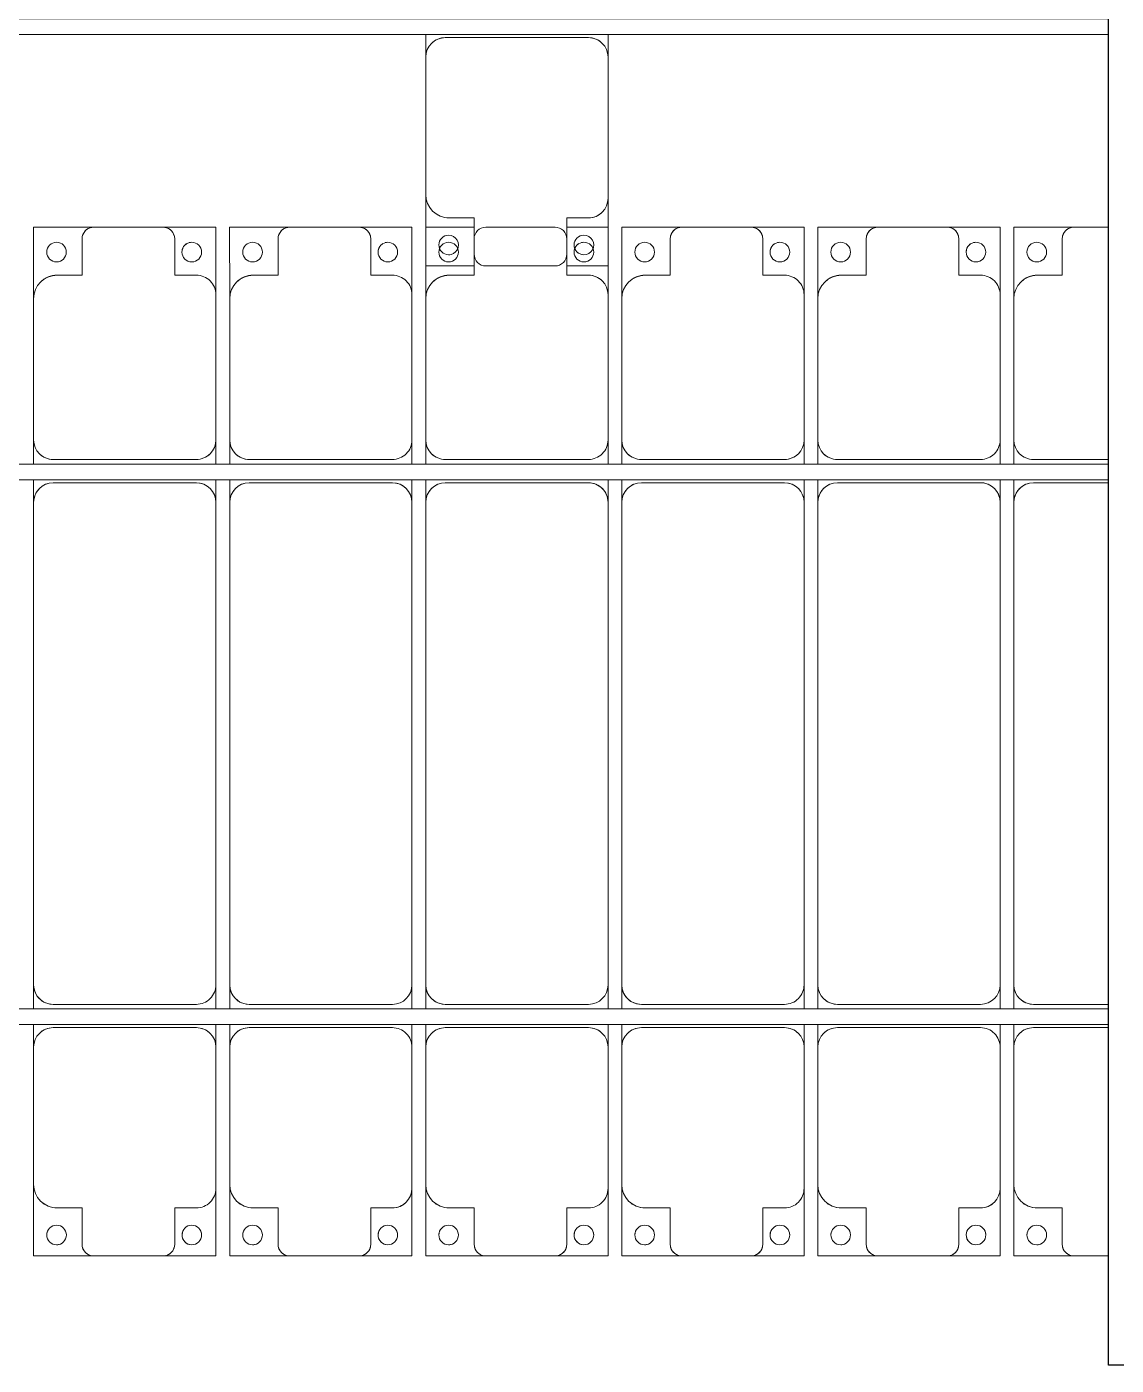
# Model space of a CAD drawing. Header units: millimetres. Extents: x -496478 to -186190, y -204059 to -87354.
# Drawn here: x -345991 to -343212, y -170997 to -167582 of the extents above; entities that cross this region are included whole.
import ezdxf

# ---------------------------------------------------------------- set-up
doc = ezdxf.new("R2010")
doc.units = ezdxf.units.MM
for name, color, linetype, lineweight in [('A-DETL-MBND', 5, 'Continuous', 9), ('A-GENM', 13, 'Continuous', 9), ('S-BEAM', 12, 'Continuous', 9)]:
    doc.layers.add(name, color=color, linetype=linetype, lineweight=lineweight)

# ---------------------------------------------------------------- blocks, each defined once
blk = doc.blocks.new('Dải phao đi lại kèm đỡ invester - DẢI PHAO ĐI LẠI-18893-BỐ TRÍ KHUNG KẾT CẤU BÈ PIN 01')
at = {"layer": 'A-DETL-MBND', "color": 8}
for p, q in [((92758.4, 1312.2), (92911.8, 1312.2)), ((92758.4, 1129.7), (92758.4, 1312.2)), ((92911.8, 1312.2), (92758.4, 1312.2)), ((93088.2, 1312.2), (92911.8, 1312.2)), ((93088.2, 1312.2), (93223.4, 1312.2)), ((93223.4, 1312.2), (93088.2, 1312.2)), ((93223.4, 1312.2), (93223.4, 1139.7)), ((93258.4, 1312.2), (93411.8, 1312.2)), ((93258.4, 1129.7), (93258.4, 1312.2)), ((93411.8, 1312.2), (93258.4, 1312.2)), ((93588.2, 1312.2), (93411.8, 1312.2)), ((93588.2, 1312.2), (93723.4, 1312.2)), ((93723.4, 1312.2), (93588.2, 1312.2)), ((93723.4, 1312.2), (93723.4, 1139.7)), ((93758.4, 1312.2), (93881.8, 1312.2)), ((93758.4, 1129.7), (93758.4, 1312.2)), ((94088.2, 1312.2), (93911.8, 1312.2)), ((94118.2, 1312.2), (94223.4, 1312.2)), ((94223.4, 1312.2), (94223.4, 1139.7)), ((94258.4, 1312.2), (94411.8, 1312.2)), ((94258.4, 1129.7), (94258.4, 1312.2)), ((94411.8, 1312.2), (94258.4, 1312.2)), ((94588.2, 1312.2), (94411.8, 1312.2)), ((94588.2, 1312.2), (94723.4, 1312.2)), ((94723.4, 1312.2), (94588.2, 1312.2)), ((94723.4, 1312.2), (94723.4, 1139.7)), ((94758.4, 1312.2), (94911.8, 1312.2)), ((94758.4, 1129.7), (94758.4, 1312.2)), ((94911.8, 1312.2), (94758.4, 1312.2)), ((95088.2, 1312.2), (94911.8, 1312.2)), ((95088.2, 1312.2), (95223.4, 1312.2)), ((95223.4, 1312.2), (95088.2, 1312.2)), ((95223.4, 1312.2), (95223.4, 1139.7)), ((95258.4, 1312.2), (95411.8, 1312.2)), ((95258.4, 1129.7), (95258.4, 1312.2)), ((95411.8, 1312.2), (95258.4, 1312.2)), ((95500, 1312.2), (95411.8, 1312.2)), ((92881.8, 1282.2), (92881.8, 1189.7)), ((93118.2, 1189.7), (93118.2, 1282.2)), ((93381.8, 1282.2), (93381.8, 1189.7)), ((93618.2, 1189.7), (93618.2, 1282.2)), ((93881.8, 1282.2), (93881.8, 1189.7)), ((94118.2, 1189.7), (94118.2, 1282.2)), ((94381.8, 1282.2), (94381.8, 1189.7)), ((94618.2, 1189.7), (94618.2, 1282.2)), ((94881.8, 1282.2), (94881.8, 1189.7)), ((95118.2, 1189.7), (95118.2, 1282.2)), ((95381.8, 1282.2), (95381.8, 1189.7)), ((92881.8, 1189.7), (92818.4, 1189.7)), ((93173.4, 1189.7), (93118.2, 1189.7)), ((93381.8, 1189.7), (93318.4, 1189.7)), ((93673.4, 1189.7), (93618.2, 1189.7)), ((93881.8, 1189.7), (93818.4, 1189.7)), ((94173.4, 1189.7), (94118.2, 1189.7)), ((94381.8, 1189.7), (94318.4, 1189.7)), ((94673.4, 1189.7), (94618.2, 1189.7)), ((94881.8, 1189.7), (94818.4, 1189.7)), ((95173.4, 1189.7), (95118.2, 1189.7)), ((95381.8, 1189.7), (95318.4, 1189.7)), ((92758.4, 1129.7), (92758.4, 769.7)), ((93223.4, 769.7), (93223.4, 1139.7)), ((93258.4, 1129.7), (93258.4, 769.7)), ((93723.4, 769.7), (93723.4, 1139.7)), ((93758.4, 1129.7), (93758.4, 769.7)), ((94223.4, 769.7), (94223.4, 1139.7)), ((94258.4, 1129.7), (94258.4, 769.7)), ((94723.4, 769.7), (94723.4, 1139.7)), ((94758.4, 1129.7), (94758.4, 769.7)), ((95223.4, 769.7), (95223.4, 1139.7)), ((95258.4, 1129.7), (95258.4, 769.7)), ((92758.4, 708), (92758.4, 769.7)), ((93223.4, 769.7), (93223.4, 708)), ((93258.4, 708), (93258.4, 769.7)), ((93723.4, 769.7), (93723.4, 708)), ((93758.4, 708), (93758.4, 769.7)), ((94223.4, 769.7), (94223.4, 708)), ((94258.4, 708), (94258.4, 769.7)), ((94723.4, 769.7), (94723.4, 708)), ((94758.4, 708), (94758.4, 769.7)), ((95223.4, 769.7), (95223.4, 708)), ((95258.4, 708), (95258.4, 769.7)), ((92808.4, 719.7), (93173.4, 719.7)), ((93308.4, 719.7), (93673.4, 719.7)), ((93808.4, 719.7), (94173.4, 719.7)), ((94308.4, 719.7), (94673.4, 719.7)), ((94808.4, 719.7), (95173.4, 719.7)), ((95308.4, 719.7), (95500, 719.7)), ((92758.4, 610.3), (92758.4, 668)), ((93173.4, 660.3), (92808.4, 660.3)), ((93223.4, 668), (93223.4, 610.3)), ((93258.4, 610.3), (93258.4, 668)), ((93673.4, 660.3), (93308.4, 660.3)), ((93723.4, 668), (93723.4, 610.3)), ((93758.4, 610.3), (93758.4, 668)), ((94173.4, 660.3), (93808.4, 660.3)), ((94223.4, 668), (94223.4, 610.3)), ((94258.4, 610.3), (94258.4, 668)), ((94673.4, 660.3), (94308.4, 660.3)), ((94723.4, 668), (94723.4, 610.3)), ((94758.4, 610.3), (94758.4, 668)), ((95173.4, 660.3), (94808.4, 660.3)), ((95223.4, 668), (95223.4, 610.3)), ((95258.4, 610.3), (95258.4, 668)), ((95500, 660.3), (95308.4, 660.3)), ((92758.4, 610.3), (92758.4, -620.3)), ((93223.4, -620.3), (93223.4, 610.3)), ((93258.4, 610.3), (93258.4, -620.3)), ((93723.4, -620.3), (93723.4, 610.3)), ((93758.4, 610.3), (93758.4, -620.3)), ((94223.4, -620.3), (94223.4, 610.3)), ((94258.4, 610.3), (94258.4, -620.3)), ((94723.4, -620.3), (94723.4, 610.3)), ((94758.4, 610.3), (94758.4, -620.3)), ((95223.4, -620.3), (95223.4, 610.3)), ((95258.4, 610.3), (95258.4, -620.3)), ((92758.4, -682), (92758.4, -620.3)), ((93223.4, -620.3), (93223.4, -682)), ((93258.4, -682), (93258.4, -620.3)), ((93723.4, -620.3), (93723.4, -682)), ((93758.4, -682), (93758.4, -620.3)), ((94223.4, -620.3), (94223.4, -682)), ((94258.4, -682), (94258.4, -620.3)), ((94723.4, -620.3), (94723.4, -682)), ((94758.4, -682), (94758.4, -620.3)), ((95223.4, -620.3), (95223.4, -682)), ((95258.4, -682), (95258.4, -620.3)), ((92808.4, -670.3), (93173.4, -670.3)), ((93308.4, -670.3), (93673.4, -670.3)), ((93808.4, -670.3), (94173.4, -670.3)), ((94308.4, -670.3), (94673.4, -670.3)), ((94808.4, -670.3), (95173.4, -670.3)), ((95308.4, -670.3), (95500, -670.3)), ((92758.4, -779.7), (92758.4, -722)), ((93173.4, -729.7), (92808.4, -729.7)), ((93223.4, -722), (93223.4, -779.7)), ((93258.4, -779.7), (93258.4, -722)), ((93673.4, -729.7), (93308.4, -729.7)), ((93723.4, -722), (93723.4, -779.7)), ((93758.4, -779.7), (93758.4, -722)), ((94173.4, -729.7), (93808.4, -729.7)), ((94223.4, -722), (94223.4, -779.7)), ((94258.4, -779.7), (94258.4, -722)), ((94673.4, -729.7), (94308.4, -729.7)), ((94723.4, -722), (94723.4, -779.7)), ((94758.4, -779.7), (94758.4, -722)), ((95173.4, -729.7), (94808.4, -729.7)), ((95223.4, -722), (95223.4, -779.7)), ((95258.4, -779.7), (95258.4, -722)), ((95500, -729.7), (95308.4, -729.7)), ((92758.4, -779.7), (92758.4, -1129.7)), ((93223.4, -1139.7), (93223.4, -779.7)), ((93258.4, -779.7), (93258.4, -1129.7)), ((93723.4, -1139.7), (93723.4, -779.7)), ((93758.4, -779.7), (93758.4, -1129.7)), ((94223.4, -1139.7), (94223.4, -779.7)), ((94258.4, -779.7), (94258.4, -1129.7)), ((94723.4, -1139.7), (94723.4, -779.7)), ((94758.4, -779.7), (94758.4, -1129.7)), ((95223.4, -1139.7), (95223.4, -779.7)), ((95258.4, -779.7), (95258.4, -1129.7)), ((92758.4, -1312.2), (92758.4, -1129.7)), ((93223.4, -1139.7), (93223.4, -1312.2)), ((93258.4, -1312.2), (93258.4, -1129.7)), ((93723.4, -1139.7), (93723.4, -1312.2)), ((93758.4, -1312.2), (93758.4, -1129.7)), ((94223.4, -1139.7), (94223.4, -1312.2)), ((94258.4, -1312.2), (94258.4, -1129.7)), ((94723.4, -1139.7), (94723.4, -1312.2)), ((94758.4, -1312.2), (94758.4, -1129.7)), ((95223.4, -1139.7), (95223.4, -1312.2)), ((95258.4, -1312.2), (95258.4, -1129.7)), ((92818.4, -1189.7), (92881.8, -1189.7)), ((92881.8, -1189.7), (92881.8, -1282.2)), ((93118.2, -1282.2), (93118.2, -1189.7)), ((93118.2, -1189.7), (93173.4, -1189.7)), ((93318.4, -1189.7), (93381.8, -1189.7)), ((93381.8, -1189.7), (93381.8, -1282.2)), ((93618.2, -1282.2), (93618.2, -1189.7)), ((93618.2, -1189.7), (93673.4, -1189.7)), ((93818.4, -1189.7), (93881.8, -1189.7)), ((93881.8, -1189.7), (93881.8, -1282.2)), ((94118.2, -1282.2), (94118.2, -1189.7)), ((94118.2, -1189.7), (94173.4, -1189.7)), ((94318.4, -1189.7), (94381.8, -1189.7)), ((94381.8, -1189.7), (94381.8, -1282.2)), ((94618.2, -1282.2), (94618.2, -1189.7)), ((94618.2, -1189.7), (94673.4, -1189.7)), ((94818.4, -1189.7), (94881.8, -1189.7)), ((94881.8, -1189.7), (94881.8, -1282.2)), ((95118.2, -1282.2), (95118.2, -1189.7)), ((95118.2, -1189.7), (95173.4, -1189.7)), ((95318.4, -1189.7), (95381.8, -1189.7)), ((95381.8, -1189.7), (95381.8, -1282.2)), ((92911.8, -1312.2), (92758.4, -1312.2)), ((92758.4, -1312.2), (92911.8, -1312.2)), ((92911.8, -1312.2), (93088.2, -1312.2)), ((93223.4, -1312.2), (93088.2, -1312.2)), ((93088.2, -1312.2), (93223.4, -1312.2)), ((93411.8, -1312.2), (93258.4, -1312.2)), ((93258.4, -1312.2), (93411.8, -1312.2)), ((93411.8, -1312.2), (93588.2, -1312.2)), ((93723.4, -1312.2), (93588.2, -1312.2)), ((93588.2, -1312.2), (93723.4, -1312.2)), ((93911.8, -1312.2), (93758.4, -1312.2)), ((93758.4, -1312.2), (93911.8, -1312.2)), ((93911.8, -1312.2), (94088.2, -1312.2)), ((94223.4, -1312.2), (94088.2, -1312.2)), ((94088.2, -1312.2), (94223.4, -1312.2)), ((94411.8, -1312.2), (94258.4, -1312.2)), ((94258.4, -1312.2), (94411.8, -1312.2)), ((94411.8, -1312.2), (94588.2, -1312.2)), ((94723.4, -1312.2), (94588.2, -1312.2)), ((94588.2, -1312.2), (94723.4, -1312.2)), ((94911.8, -1312.2), (94758.4, -1312.2)), ((94758.4, -1312.2), (94911.8, -1312.2)), ((94911.8, -1312.2), (95088.2, -1312.2)), ((95223.4, -1312.2), (95088.2, -1312.2)), ((95088.2, -1312.2), (95223.4, -1312.2)), ((95411.8, -1312.2), (95258.4, -1312.2)), ((95258.4, -1312.2), (95411.8, -1312.2)), ((95411.8, -1312.2), (95500, -1312.2))]:
    blk.add_line(p, q, dxfattribs=at)
for centre, radius, start, end in [((92911.8, 1282.2), 30, 90, 180), ((92911.8, 1282.2), 30, 90, 165), ((92911.8, 1282.2), 30, 90, 105), ((92911.8, 1282.2), 30, 90, 105), ((93088.2, 1282.2), 30, 360, 90), ((93088.2, 1282.2), 30, 75, 90), ((93088.2, 1282.2), 30, 15, 90), ((93088.2, 1282.2), 30, 75, 90), ((93411.8, 1282.2), 30, 90, 180), ((93411.8, 1282.2), 30, 90, 165), ((93411.8, 1282.2), 30, 90, 105), ((93411.8, 1282.2), 30, 90, 105), ((93588.2, 1282.2), 30, 360, 90), ((93588.2, 1282.2), 30, 75, 90), ((93588.2, 1282.2), 30, 15, 90), ((93588.2, 1282.2), 30, 75, 90), ((93911.8, 1282.2), 30, 90, 180), ((94088.2, 1282.2), 30, 360, 90), ((94411.8, 1282.2), 30, 90, 180), ((94411.8, 1282.2), 30, 90, 165), ((94411.8, 1282.2), 30, 90, 105), ((94411.8, 1282.2), 30, 90, 105), ((94588.2, 1282.2), 30, 360, 90), ((94588.2, 1282.2), 30, 75, 90), ((94588.2, 1282.2), 30, 15, 90), ((94588.2, 1282.2), 30, 75, 90), ((94911.8, 1282.2), 30, 90, 180), ((94911.8, 1282.2), 30, 90, 165), ((94911.8, 1282.2), 30, 90, 105), ((94911.8, 1282.2), 30, 90, 105), ((95088.2, 1282.2), 30, 0, 90), ((95088.2, 1282.2), 30, 75, 90), ((95088.2, 1282.2), 30, 15, 90), ((95088.2, 1282.2), 30, 75, 90), ((95411.8, 1282.2), 30, 90, 180), ((95411.8, 1282.2), 30, 90, 165), ((95411.8, 1282.2), 30, 90, 105), ((95411.8, 1282.2), 30, 90, 105), ((92816.8, 1248.6), 25, 90, 270), ((92816.8, 1248.6), 25, 270, 90), ((93161.8, 1248.6), 25, 90, 270), ((93161.8, 1248.6), 25, 120, 135), ((93161.8, 1248.6), 25, 90, 105), ((93161.8, 1248.6), 25, 270, 90), ((93316.8, 1248.6), 25, 90, 270), ((93316.8, 1248.6), 25, 270, 90), ((93661.8, 1248.6), 25, 90, 270), ((93661.8, 1248.6), 25, 120, 135), ((93661.8, 1248.6), 25, 90, 105), ((93661.8, 1248.6), 25, 270, 90), ((93816.8, 1248.6), 25, 90, 270), ((93816.8, 1248.6), 25, 270, 90), ((94161.8, 1248.6), 25, 90, 270), ((94161.8, 1248.6), 25, 120, 135), ((94161.8, 1248.6), 25, 90, 105), ((94161.8, 1248.6), 25, 270, 90), ((94316.8, 1248.6), 25, 90, 270), ((94316.8, 1248.6), 25, 270, 90), ((94661.8, 1248.6), 25, 90, 270), ((94661.8, 1248.6), 25, 120, 135), ((94661.8, 1248.6), 25, 90, 105), ((94661.8, 1248.6), 25, 270, 90), ((94816.8, 1248.6), 25, 90, 270), ((94816.8, 1248.6), 25, 270, 90), ((95161.8, 1248.6), 25, 90, 270), ((95161.8, 1248.6), 25, 120, 135), ((95161.8, 1248.6), 25, 90, 105), ((95161.8, 1248.6), 25, 270, 90), ((95316.8, 1248.6), 25, 90, 270), ((95316.8, 1248.6), 25, 270, 90), ((93161.8, 1248.6), 25, 150, 180), ((93661.8, 1248.6), 25, 150, 180), ((94161.8, 1248.6), 25, 150, 180), ((94661.8, 1248.6), 25, 150, 180), ((95161.8, 1248.6), 25, 150, 180), ((92818.4, 1129.7), 60, 90, 180), ((92818.4, 1129.7), 60, 90, 135), ((93173.4, 1139.7), 50, 360, 90), ((93173.4, 1139.7), 50, 45, 90), ((93318.4, 1129.7), 60, 90, 180), ((93318.4, 1129.7), 60, 90, 135), ((93673.4, 1139.7), 50, 360, 90), ((93673.4, 1139.7), 50, 45, 90), ((93818.4, 1129.7), 60, 90, 180), ((93818.4, 1129.7), 60, 90, 135), ((94173.4, 1139.7), 50, 0, 90), ((94173.4, 1139.7), 50, 45, 90), ((94318.4, 1129.7), 60, 90, 180), ((94318.4, 1129.7), 60, 90, 135), ((94673.4, 1139.7), 50, 360, 90), ((94673.4, 1139.7), 50, 45, 90), ((94818.4, 1129.7), 60, 90, 180), ((94818.4, 1129.7), 60, 90, 135), ((95173.4, 1139.7), 50, 360, 90), ((95173.4, 1139.7), 50, 45, 90), ((95318.4, 1129.7), 60, 90, 180), ((95318.4, 1129.7), 60, 90, 135), ((92808.4, 769.7), 50, 180, 270), ((93173.4, 769.7), 50, 270, 360), ((93308.4, 769.7), 50, 180, 270), ((93673.4, 769.7), 50, 270, 0), ((93808.4, 769.7), 50, 180, 270), ((94173.4, 769.7), 50, 270, 0), ((94308.4, 769.7), 50, 180, 270), ((94673.4, 769.7), 50, 270, 360), ((94808.4, 769.7), 50, 180, 270), ((95173.4, 769.7), 50, 270, 0), ((95308.4, 769.7), 50, 180, 270), ((92808.4, 769.7), 50, 225, 270), ((93173.4, 769.7), 50, 270, 315), ((93308.4, 769.7), 50, 225, 270), ((93673.4, 769.7), 50, 270, 315), ((93808.4, 769.7), 50, 225, 270), ((94173.4, 769.7), 50, 270, 315), ((94308.4, 769.7), 50, 225, 270), ((94673.4, 769.7), 50, 270, 315), ((94808.4, 769.7), 50, 225, 270), ((95173.4, 769.7), 50, 270, 315), ((95308.4, 769.7), 50, 225, 270), ((92808.4, 610.3), 50, 90, 180), ((92808.4, 610.3), 50, 105, 180), ((93173.4, 610.3), 50, 0, 90), ((93173.4, 610.3), 50, 15, 90), ((93308.4, 610.3), 50, 90, 180), ((93308.4, 610.3), 50, 105, 180), ((93673.4, 610.3), 50, 0, 90), ((93673.4, 610.3), 50, 15, 90), ((93808.4, 610.3), 50, 90, 180), ((93808.4, 610.3), 50, 105, 180), ((94173.4, 610.3), 50, 360, 90), ((94173.4, 610.3), 50, 15, 90), ((94308.4, 610.3), 50, 90, 180), ((94308.4, 610.3), 50, 120, 180), ((94308.4, 610.3), 50, 105, 118.8913), ((94673.4, 610.3), 50, 0, 90), ((94673.4, 610.3), 50, 15, 90), ((94808.4, 610.3), 50, 90, 180), ((94808.4, 610.3), 50, 105, 180), ((95173.4, 610.3), 50, 0, 90), ((95173.4, 610.3), 50, 15, 90), ((95308.4, 610.3), 50, 90, 180), ((95308.4, 610.3), 50, 105, 180), ((92808.4, -620.3), 50, 180, 270), ((92808.4, -620.3), 50, 195, 270), ((93173.4, -620.3), 50, 270, 0), ((93173.4, -620.3), 50, 270, 0), ((93308.4, -620.3), 50, 180, 270), ((93308.4, -620.3), 50, 195, 270), ((93673.4, -620.3), 50, 270, 360), ((93673.4, -620.3), 50, 270, 360), ((93808.4, -620.3), 50, 180, 270), ((93808.4, -620.3), 50, 195, 270), ((94173.4, -620.3), 50, 270, 360), ((94173.4, -620.3), 50, 270, 360), ((94308.4, -620.3), 50, 180, 270), ((94308.4, -620.3), 50, 195, 240), ((94673.4, -620.3), 50, 270, 0), ((94673.4, -620.3), 50, 270, 0), ((94808.4, -620.3), 50, 180, 270), ((94808.4, -620.3), 50, 195, 270), ((95173.4, -620.3), 50, 270, 360), ((95173.4, -620.3), 50, 270, 360), ((95308.4, -620.3), 50, 180, 270), ((95308.4, -620.3), 50, 195, 270), ((94308.4, -620.3), 50, 241.087, 270), ((92808.4, -779.7), 50, 90, 180), ((92808.4, -779.7), 50, 90, 135), ((93173.4, -779.7), 50, 0, 90), ((93173.4, -779.7), 50, 45, 90), ((93308.4, -779.7), 50, 90, 180), ((93308.4, -779.7), 50, 90, 135), ((93673.4, -779.7), 50, 360, 90), ((93673.4, -779.7), 50, 45, 90), ((93808.4, -779.7), 50, 90, 180), ((93808.4, -779.7), 50, 90, 135), ((94173.4, -779.7), 50, 0, 90), ((94173.4, -779.7), 50, 45, 90), ((94308.4, -779.7), 50, 90, 180), ((94308.4, -779.7), 50, 90, 135), ((94673.4, -779.7), 50, 0, 90), ((94673.4, -779.7), 50, 45, 90), ((94808.4, -779.7), 50, 90, 180), ((94808.4, -779.7), 50, 90, 135), ((95173.4, -779.7), 50, 360, 90), ((95173.4, -779.7), 50, 45, 90), ((95308.4, -779.7), 50, 90, 180), ((95308.4, -779.7), 50, 90, 135), ((92818.4, -1129.7), 60, 180, 270), ((93173.4, -1139.7), 50, 270, 0), ((93318.4, -1129.7), 60, 180, 270), ((93673.4, -1139.7), 50, 270, 360), ((93818.4, -1129.7), 60, 180, 270), ((94173.4, -1139.7), 50, 270, 0), ((94318.4, -1129.7), 60, 180, 270), ((94673.4, -1139.7), 50, 270, 0), ((94818.4, -1129.7), 60, 180, 270), ((95173.4, -1139.7), 50, 270, 360), ((95318.4, -1129.7), 60, 180, 270), ((92818.4, -1129.7), 60, 225, 270), ((93173.4, -1139.7), 50, 270, 315), ((93318.4, -1129.7), 60, 225, 270), ((93673.4, -1139.7), 50, 270, 315), ((93818.4, -1129.7), 60, 225, 270), ((94173.4, -1139.7), 50, 270, 315), ((94318.4, -1129.7), 60, 225, 270), ((94673.4, -1139.7), 50, 270, 315), ((94818.4, -1129.7), 60, 225, 270), ((95173.4, -1139.7), 50, 270, 315), ((95318.4, -1129.7), 60, 225, 270), ((92816.8, -1258.6), 25, 90, 270), ((92816.8, -1258.6), 25, 165, 180), ((92816.8, -1258.6), 25, 270, 90), ((93161.8, -1258.6), 25, 90, 270), ((93161.8, -1258.6), 25, 165, 270), ((93161.8, -1258.6), 25, 270, 90), ((93161.8, -1258.6), 25, 0, 15), ((93316.8, -1258.6), 25, 90, 270), ((93316.8, -1258.6), 25, 165, 180), ((93316.8, -1258.6), 25, 270, 90), ((93661.8, -1258.6), 25, 90, 270), ((93661.8, -1258.6), 25, 165, 270), ((93661.8, -1258.6), 25, 270, 90), ((93661.8, -1258.6), 25, 360, 15), ((93816.8, -1258.6), 25, 90, 270), ((93816.8, -1258.6), 25, 165, 180), ((93816.8, -1258.6), 25, 270, 90), ((94161.8, -1258.6), 25, 90, 270), ((94161.8, -1258.6), 25, 165, 270), ((94161.8, -1258.6), 25, 270, 90), ((94161.8, -1258.6), 25, 360, 15), ((94316.8, -1258.6), 25, 90, 270), ((94316.8, -1258.6), 25, 165, 180), ((94316.8, -1258.6), 25, 270, 90), ((94661.8, -1258.6), 25, 90, 270), ((94661.8, -1258.6), 25, 165, 270), ((94661.8, -1258.6), 25, 270, 90), ((94661.8, -1258.6), 25, 0, 15), ((94816.8, -1258.6), 25, 90, 270), ((94816.8, -1258.6), 25, 165, 180), ((94816.8, -1258.6), 25, 270, 90), ((95161.8, -1258.6), 25, 90, 270), ((95161.8, -1258.6), 25, 165, 270), ((95161.8, -1258.6), 25, 270, 90), ((95161.8, -1258.6), 25, 0, 15), ((95316.8, -1258.6), 25, 90, 270), ((95316.8, -1258.6), 25, 165, 180), ((95316.8, -1258.6), 25, 270, 90), ((92816.8, -1258.6), 25, 270, 285), ((92911.8, -1282.2), 30, 180, 270), ((92911.8, -1282.2), 30, 195, 270), ((93088.2, -1282.2), 30, 270, 0), ((93088.2, -1282.2), 30, 270, 345), ((93088.2, -1282.2), 30, 315, 330), ((93088.2, -1282.2), 30, 315, 330), ((93316.8, -1258.6), 25, 270, 285), ((93411.8, -1282.2), 30, 180, 270), ((93411.8, -1282.2), 30, 195, 270), ((93588.2, -1282.2), 30, 270, 0), ((93588.2, -1282.2), 30, 270, 345), ((93588.2, -1282.2), 30, 315, 330), ((93588.2, -1282.2), 30, 315, 330), ((93816.8, -1258.6), 25, 270, 285), ((93911.8, -1282.2), 30, 180, 270), ((93911.8, -1282.2), 30, 195, 270), ((94088.2, -1282.2), 30, 270, 360), ((94088.2, -1282.2), 30, 270, 345), ((94088.2, -1282.2), 30, 315, 330), ((94088.2, -1282.2), 30, 315, 330), ((94316.8, -1258.6), 25, 270, 285), ((94411.8, -1282.2), 30, 180, 270), ((94411.8, -1282.2), 30, 195, 270), ((94588.2, -1282.2), 30, 270, 0), ((94588.2, -1282.2), 30, 270, 345), ((94588.2, -1282.2), 30, 315, 330), ((94588.2, -1282.2), 30, 315, 330), ((94816.8, -1258.6), 25, 270, 285), ((94911.8, -1282.2), 30, 180, 270), ((94911.8, -1282.2), 30, 195, 270), ((95088.2, -1282.2), 30, 270, 0), ((95088.2, -1282.2), 30, 270, 345), ((95088.2, -1282.2), 30, 315, 330), ((95088.2, -1282.2), 30, 315, 330), ((95316.8, -1258.6), 25, 270, 285), ((95411.8, -1282.2), 30, 180, 270), ((95411.8, -1282.2), 30, 195, 270), ((92911.8, -1282.2), 30, 255, 270), ((92911.8, -1282.2), 30, 255, 270), ((93088.2, -1282.2), 30, 270, 285), ((93088.2, -1282.2), 30, 270, 285), ((93411.8, -1282.2), 30, 255, 270), ((93411.8, -1282.2), 30, 255, 270), ((93588.2, -1282.2), 30, 270, 285), ((93588.2, -1282.2), 30, 270, 285), ((93911.8, -1282.2), 30, 255, 270), ((93911.8, -1282.2), 30, 255, 270), ((94088.2, -1282.2), 30, 270, 285), ((94088.2, -1282.2), 30, 270, 285), ((94411.8, -1282.2), 30, 255, 270), ((94411.8, -1282.2), 30, 255, 270), ((94588.2, -1282.2), 30, 270, 285), ((94588.2, -1282.2), 30, 270, 285), ((94911.8, -1282.2), 30, 255, 270), ((94911.8, -1282.2), 30, 255, 270), ((95088.2, -1282.2), 30, 270, 285), ((95088.2, -1282.2), 30, 270, 285), ((95411.8, -1282.2), 30, 255, 270), ((95411.8, -1282.2), 30, 255, 270)]:
    blk.add_arc(centre, radius, start, end, dxfattribs=at)
blk = doc.blocks.new('Dai phao do pin - DẢI PHAO ĐỠ PIN-V48-BỐ TRÍ KHUNG KẾT CẤU BÈ PIN 01')
at = {"layer": 'A-DETL-MBND', "color": 8}
for p, q in [((-1312.2, 241.6), (-1129.7, 241.6)), ((-1312.2, 118.2), (-1312.2, 241.6)), ((-779.7, 241.6), (-1129.7, 241.6)), ((-779.7, 241.6), (-722, 241.6)), ((-1189.7, 181.6), (-1189.7, 118.2)), ((-729.7, -173.4), (-729.7, 191.6)), ((-1189.7, 118.2), (-1282.2, 118.2)), ((-1312.2, 88.2), (-1312.2, -88.2)), ((-1312.2, -223.4), (-1312.2, -118.2)), ((-1282.2, -118.2), (-1189.7, -118.2)), ((-1189.7, -118.2), (-1189.7, -173.4)), ((-1139.7, -223.4), (-1312.2, -223.4)), ((-1139.7, -223.4), (-779.7, -223.4)), ((-722, -223.4), (-779.7, -223.4))]:
    blk.add_line(p, q, dxfattribs=at)
for centre, radius, start, end in [((-1129.7, 181.6), 60, 90, 180), ((-779.7, 191.6), 50, 360, 90), ((-1258.6, 183.2), 25, 0, 180), ((-1129.7, 181.6), 60, 135, 180), ((-779.7, 191.6), 50, 360, 45), ((-1258.6, 183.2), 25, 180, 0), ((-1258.6, 183.2), 25, 180, 195), ((-1282.2, 88.2), 30, 90, 180), ((-1282.2, -88.2), 30, 180, 270), ((-1258.6, -161.8), 25, 0, 180), ((-1258.6, -161.8), 25, 105, 180), ((-1258.6, -161.8), 25, 180, 0), ((-1139.7, -173.4), 50, 180, 270), ((-1139.7, -173.4), 50, 180, 225), ((-779.7, -173.4), 50, 270, 360), ((-779.7, -173.4), 50, 315, 360)]:
    blk.add_arc(centre, radius, start, end, dxfattribs=at)
blk = doc.blocks.new('Dầm C52 - Dầm C52-V86-BỐ TRÍ KHUNG KẾT CẤU BÈ PIN 01')
at = {"layer": 'S-BEAM', "color": 1}
for p, q in [((-46610.9, 20), (-40650.9, 20)), ((-40650.9, -20), (-46610.9, -20))]:
    blk.add_line(p, q, dxfattribs=at)
blk = doc.blocks.new('Dầm C52 - Hộp 40x60-24147-BỐ TRÍ KHUNG KẾT CẤU BÈ PIN 01')
at = {"layer": 'S-BEAM', "color": 3, "lineweight": 25}
for p, q in [((-37857.1, -20), (-37857.1, 20)), ((-37857.1, 20), (37857.1, 20))]:
    blk.add_line(p, q, dxfattribs=at)
blk = doc.blocks.new('HOBANMONG_BEPIN 1_rvt-1-BỐ TRÍ KHUNG KẾT CẤU BÈ PIN 01')
at = {"layer": 'A-GENM', "lineweight": 9}
for name, p, rotation in [('Dai phao do pin - DẢI PHAO ĐỠ PIN-V48-BỐ TRÍ KHUNG KẾT CẤU BÈ PIN 01', (-344731.7, -166880.4), 90.00075860989342), ('Dải phao đi lại kèm đỡ invester - DẢI PHAO ĐI LẠI-18893-BỐ TRÍ KHUNG KẾT CẤU BÈ PIN 01', (-438731.7, -169407.1), 0.0007586099545854)]:
    blk.add_blockref(name, p, dxfattribs=dict(at, rotation=rotation))
at = {"layer": 'S-BEAM', "lineweight": 9}
for name, p, rotation in [('Dầm C52 - Hộp 40x60-24147-BỐ TRÍ KHUNG KẾT CẤU BÈ PIN 01', (-343212.2, -133139.7), 90.00075860989166), ('Dầm C52 - Dầm C52-V86-BỐ TRÍ KHUNG KẾT CẤU BÈ PIN 01', (-389842.6, -167583), 180.0007586094741), ('Dầm C52 - Dầm C52-V86-BỐ TRÍ KHUNG KẾT CẤU BÈ PIN 01', (-389842.6, -168718.4), 180.0007586094741), ('Dầm C52 - Dầm C52-V86-BỐ TRÍ KHUNG KẾT CẤU BÈ PIN 01', (-389842.5, -170108.4), 180.0007586094741)]:
    blk.add_blockref(name, p, dxfattribs=dict(at, rotation=rotation))

msp = doc.modelspace()

# ---------------------------------------------------------------- block references
at = {"lineweight": 5}
msp.add_blockref('HOBANMONG_BEPIN 1_rvt-1-BỐ TRÍ KHUNG KẾT CẤU BÈ PIN 01', (0, 0), dxfattribs=at)

doc.saveas('drawing.dxf')
